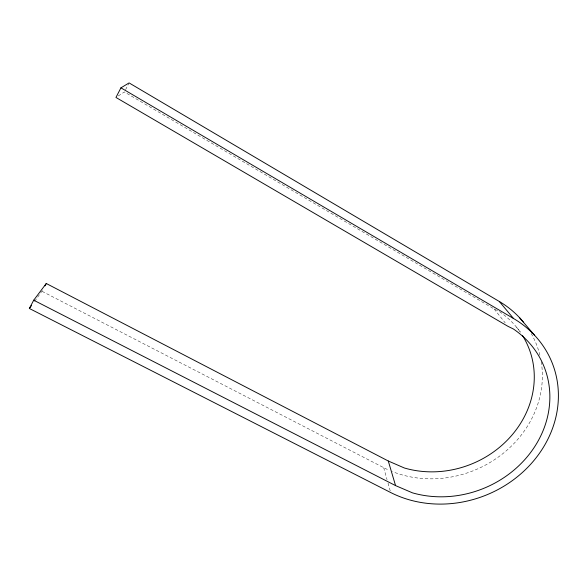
<?xml version="1.0" encoding="UTF-8"?>
<svg xmlns="http://www.w3.org/2000/svg" width="587" height="587" viewBox="0 0 587 587"><rect width="100%" height="100%" fill="white"/><g stroke="black" fill="none" stroke-linecap="round" stroke-linejoin="round"><path stroke-width="0.44" stroke-dasharray="2.94 2.2" d="M125.559 89.694L128.7 83.67M34.677 301.336L42.954 289.78M118.251 95.952L124.385 91.954L494.137 308.96L499.251 311.477A96.473 86.436 -22.7 0 1 520.5 332.469M42.125 291.35L383.663 467.634A104.772 93.883 -22.7 0 0 389.262 470.297M516.611 327.304L520.64 332.213M494.137 308.96L505.194 322.857M383.663 467.634L387.046 479.645M388.014 483.079L390.671 492.522M541.221 361.702A104.772 93.883 -22.7 0 1 499.625 456.114A104.772 93.883 -22.7 0 1 392.578 471.669M531.198 333.489A104.772 93.883 -22.7 0 1 539.945 355.443"/><path stroke-width="0.88" d="M120.937 87.845L115.955 97.457L507.96 326.328L513.339 328.962A101.889 90.354 -22.3 0 1 535.916 444.741A101.889 90.354 -22.3 0 1 412.5 492.86L395.557 485.603L33.716 300.199L29.35 308.469L390.671 492.522A110.65 98.139 -22.3 0 0 539.424 453.34A110.65 98.139 -22.3 0 0 513.5 318.484L499.339 301.498L129.089 82.914L120.937 87.845L513.5 318.484M45.03 285.854L46.278 283.499L388.278 461L404.392 468A96.473 86.436 -22.7 0 0 510.58 436.662A96.473 86.436 -22.7 0 0 522.525 335.566M29.35 308.469L31.478 305.614M33.716 300.199L46.278 283.499M519.451 317.582L534.632 335.338M388.278 461L395.557 485.603M499.339 301.498A104.772 93.883 -22.7 0 1 523.589 322.344"/></g></svg>
